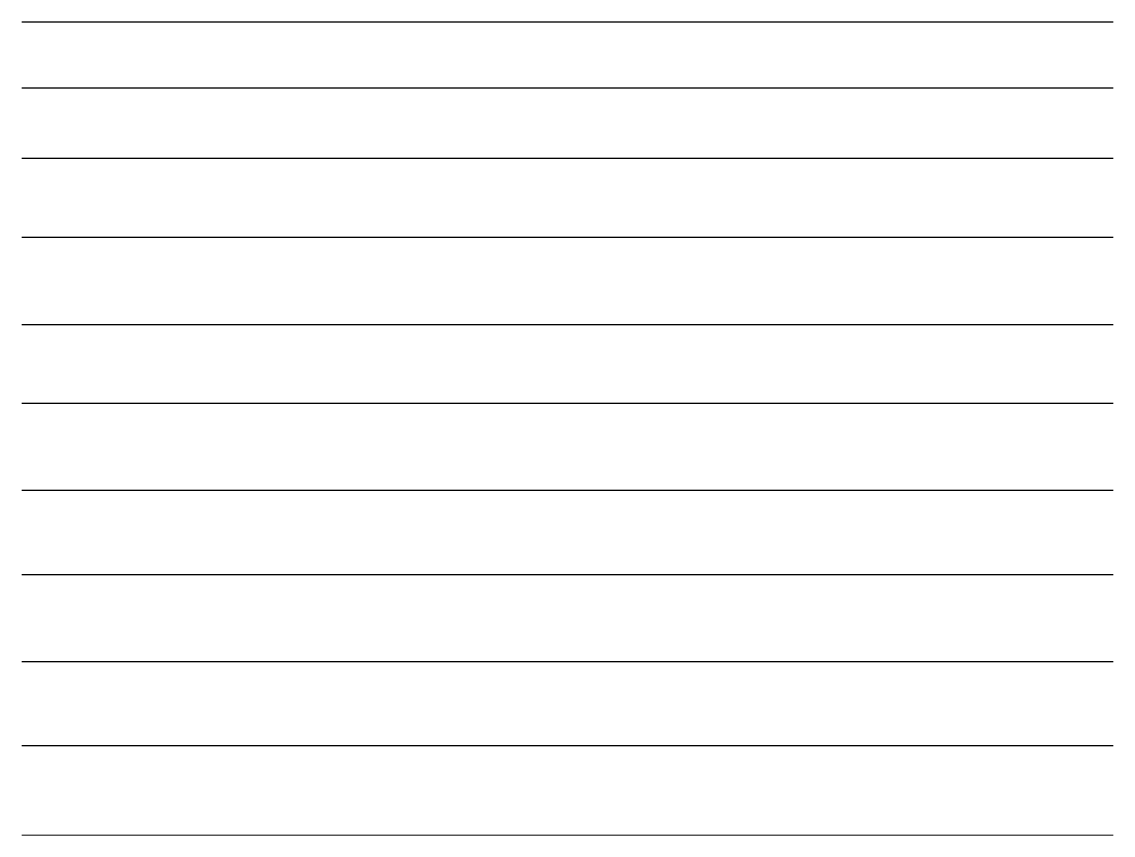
# Model space of a CAD drawing. Extents: x 3330 to 22105, y 1197 to 30204.
# Drawn here: x 20124 to 22105, y 28728 to 30204 of the extents above; entities that cross this region are included whole.
import ezdxf

# ---------------------------------------------------------------- set-up
doc = ezdxf.new("R2010")
doc.units = 0
doc.linetypes.add('DASHED', pattern=[0.75, 0.5, -0.25])
for name, color, linetype in [('SARR_2.2x10', 60, 'Continuous'), ('SARR_2.2x15', 61, 'Continuous'), ('SARR_2.2x20', 80, 'Continuous'), ('SARR_2.2x6.3', 41, 'Continuous'), ('SARR_2.2x7', 40, 'Continuous'), ('SARR_3.5x10', 121, 'Continuous'), ('SARR_3.5x7', 81, 'Continuous'), ('SARR_7x10', 140, 'Continuous'), ('SARR_EDITAR', 141, 'Continuous'), ('SARRAFO', 251, 'Continuous')]:
    doc.layers.add(name, color=color, linetype=linetype)
doc.layers.add('SARRAFO DE PRESSAO', color=251, linetype='DASHED', lineweight=9)

msp = doc.modelspace()

# ---------------------------------------------------------------- linework, layer by layer
at = {"layer": 'SARR_2.2x10', "linetype": 'ByBlock'}
msp.add_line((20123.94, 29956.44), (22105.03, 29956.44), dxfattribs=at)
at = {"layer": 'SARR_2.2x15', "linetype": 'ByBlock'}
msp.add_line((20123.94, 29812.89), (22105.03, 29812.89), dxfattribs=at)
at = {"layer": 'SARR_2.2x20', "linetype": 'ByBlock'}
msp.add_line((20123.94, 29654.73), (22105.03, 29654.73), dxfattribs=at)
at = {"layer": 'SARR_2.2x6.3', "linetype": 'ByBlock'}
msp.add_line((20123.94, 30203.81), (22105.03, 30203.81), dxfattribs=at)
at = {"layer": 'SARR_2.2x7', "linetype": 'ByBlock'}
msp.add_line((20123.94, 30083.84), (22105.03, 30083.84), dxfattribs=at)
at = {"layer": 'SARR_3.5x10', "linetype": 'ByBlock'}
msp.add_line((20123.94, 29354.11), (22105.03, 29354.11), dxfattribs=at)
at = {"layer": 'SARR_3.5x7', "linetype": 'ByBlock'}
msp.add_line((20123.94, 29511.78), (22105.03, 29511.78), dxfattribs=at)
at = {"layer": 'SARR_7x10', "linetype": 'ByBlock'}
msp.add_line((20123.94, 29201.35), (22105.03, 29201.35), dxfattribs=at)
at = {"layer": 'SARR_EDITAR', "linetype": 'ByBlock'}
msp.add_line((20123.94, 29043.67), (22105.03, 29043.67), dxfattribs=at)
at = {"layer": 'SARRAFO', "linetype": 'ByBlock'}
msp.add_line((20123.94, 28890.91), (22105.03, 28890.91), dxfattribs=at)
at = {"layer": 'SARRAFO DE PRESSAO', "linetype": 'ByBlock'}
msp.add_line((20123.94, 28728.33), (22105.03, 28728.33), dxfattribs=at)

doc.saveas('drawing.dxf')
